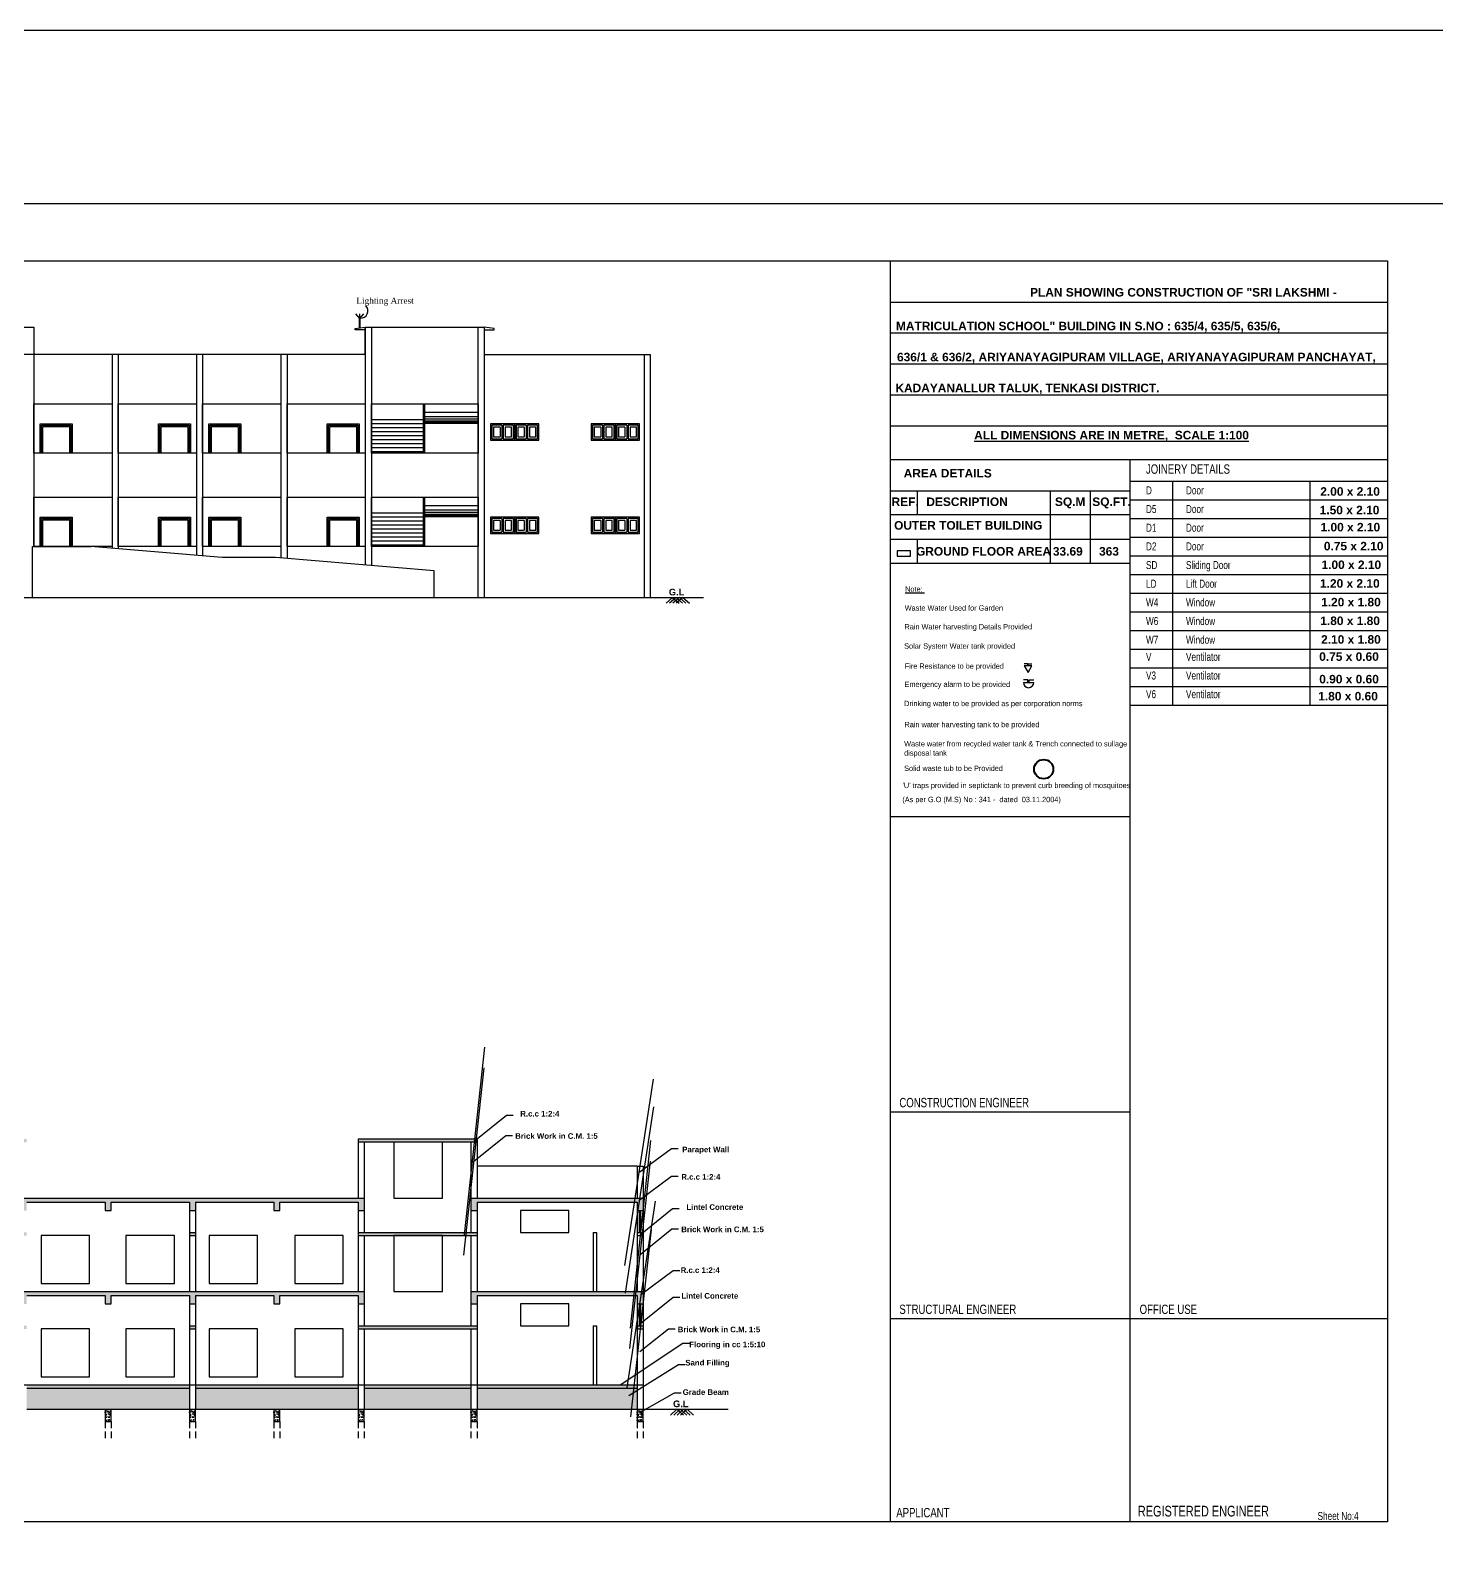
# Model space of a CAD drawing. Header units: metres. Extents: x 0 to 602, y 0 to 196.
# Drawn here: x 343.8 to 396.5, y 139.7 to 196.3 of the extents above; entities that cross this region are included whole.
import ezdxf
from ezdxf.enums import TextEntityAlignment as Align

# ---------------------------------------------------------------- set-up
doc = ezdxf.new("R2010")
doc.units = ezdxf.units.M
doc.header["$MEASUREMENT"] = 0
doc.linetypes.add('HIDDEN', pattern=[0.375, 0.25, -0.125])
doc.styles.add('.3', font='GILC____.TTF', dxfattribs={"height": 0.3})
doc.styles.add('.35', font='GILC____.TTF', dxfattribs={"height": 0.35})
doc.styles.add('Ar Bold', font='arialbd.ttf')
doc.styles.add('ROMANTIC', font='romantic.ttf')
doc.styles.get("Standard").update_dxf_attribs({"font": 'swissc.ttf', "height": 0.23})
doc.styles.add('style BOLD', font='arialbd.ttf')
doc.dimstyles.get("Standard").update_dxf_attribs({"dimtxt": 1, "dimasz": 5, "dimexe": 0.18, "dimexo": 0.0625, "dimgap": 0.09, "dimtad": 1, "dimzin": 0, "dimdsep": 46, "dimtxsty": 'Standard', "dimblk": 'OBLIQUE', "dimcen": 0.09, "dimse1": 1, "dimse2": 1, "dimsd1": 1, "dimsd2": 1, "dimadec": 0, "dimazin": 0, "dimtfac": 1, "dimtix": 1, "dimtofl": 0, "dimtmove": 0, "dimatfit": 3, "dimldrblk": 'OBLIQUE', "dimfxl": 0, "dimtolj": 1, "dimtzin": 0, "dimarcsym": 0})

# ---------------------------------------------------------------- blocks, each defined once
blk = doc.blocks.new('_Oblique')
at = {"color": 0, "linetype": 'ByBlock', "lineweight": -2}
blk.add_line((-0.5, -0.5), (0.5, 0.5), dxfattribs=at)
blk = doc.blocks.new('v3-ele - (without sunshade)')
for p, q in [((0.05, -0.05), (0.05, -0.56)), ((0.43, -0.05), (0.05, -0.05)), ((0.05, -0.56), (0.43, -0.56)), ((0.43, -0.05), (0.43, -0.56)), ((0.86, -0.05), (0.48, -0.05)), ((0.48, -0.05), (0.48, -0.56)), ((0.48, -0.56), (0.86, -0.56)), ((0.86, -0.56), (0.86, -0.05))]:
    blk.add_line(p, q)
at = {"color": 6}
for p, q in [((0.12, -0.12), (0.12, -0.49)), ((0.36, -0.12), (0.12, -0.12)), ((0.12, -0.49), (0.36, -0.49)), ((0.36, -0.12), (0.36, -0.49)), ((0.79, -0.12), (0.55, -0.12)), ((0.55, -0.12), (0.55, -0.49)), ((0.55, -0.49), (0.79, -0.49)), ((0.79, -0.49), (0.79, -0.12))]:
    blk.add_line(p, q, dxfattribs=at)
at = {"color": 30}
blk.add_lwpolyline([(0, -0.61), (0.91, -0.61), (0.91, 0), (0, 0)], close=True, dxfattribs=at)
blk = doc.blocks.new('ryhh')
at = {"color": 6}
for p, q in [((4074.26, -741.69), (4073.72, -741.69)), ((4074.26, -742), (4074.26, -741.69)), ((4074.31, -742), (4074.31, -741.69)), ((4074.31, -741.69), (4074.85, -741.69)), ((4074.28, -744.1), (4073.59, -744.1)), ((4074.28, -744.5), (4074.28, -744.1)), ((4074.45, -744.5), (4074.45, -744.1)), ((4074.45, -744.1), (4075.14, -744.1)), ((4073.59, -744.5), (4075.14, -744.5))]:
    blk.add_line(p, q, dxfattribs=at)
blk.add_lwpolyline([(4074.29, -742.98), (4074.85, -742), (4073.72, -742)], close=True, dxfattribs=at)
at = {"color": 6, "lineweight": 40}
blk.add_circle((4076.64, -757.49), 1.44, dxfattribs=at)
at = {"color": 6}
blk.add_arc((4074.37, -744.5), 0.775, 180, 0, dxfattribs=at)
for s, p in [('%%uNote: ', (4055.85, -730.88)), ('Waste Water Used for Garden', (4055.79, -733.71)), ('Rain Water harvesting Details Provided', (4055.75, -736.53)), ('Solar System Water tank provided', (4055.7, -739.42)), ('Fire Resistance to be provided', (4055.79, -742.43)), ('Emergency alarm to be provided', (4055.75, -745.16)), ('Drinking water to be provided as per corporation norms', (4055.7, -748.04)), ('Rain water harvesting tank to be provided', (4055.75, -751.2)), ('Waste water from recycled water tank & Trench connected to sullage ', (4055.7, -754.08)), ('disposal tank', (4055.7, -755.46)), ('Solid waste tub to be Provided', (4055.7, -757.76)), ("'U' traps provided in septictank to prevent curb breeding of mosquitoes", (4055.45, -760.33)), ('(As per G.O (M.S) No : 341 -  dated  03.11.2004)', (4055.43, -762.44))]:
    blk.add_text(s, height=0.8).set_placement(p)

msp = doc.modelspace()

# ---------------------------------------------------------------- hatches: boundary and pattern name
at = {"linetype": 'Continuous'}
h = msp.add_hatch(dxfattribs=at)
h.set_pattern_fill('AR-CONC', color=256, scale=0.03)
h.set_pattern_definition([(50, (-2563.8473, -9982.78232), (0.2151780548, -0.0188256405), [0.0225, -0.2475]), (355, (-2563.8473, -9982.78232), (-0.0416254, 0.22565764), [0.018, -0.198]), (100.4514445, (-2563.82937, -9982.78389), (0.173552654, 0.2068319973), [0.0191220576, -0.2103426336]), (46.1842, (-2563.8473, -9982.72232), (0.320172399, -0.049655784), [0.03375, -0.37125]), (96.6356355, (-2563.82062, -9982.72645), (0.280398584, 0.29223558), [0.028683103, -0.315514128]), (351.184164, (-2563.8473, -9982.72232), (0.280398584, 0.29223558), [0.027, -0.297]), (21, (-2563.8173, -9982.73732), (0.1790721156, -0.1207856672), [0.0225, -0.2475]), (326, (-2563.8173, -9982.73732), (0.0729945996, 0.2175450135), [0.018, -0.198]), (71.4514447, (-2563.80238, -9982.74738), (0.252066713, 0.096759346), [0.019122057, -0.2103426336]), (37.5, (-2563.8473, -9982.78232), (0.0036479566, 0.09986815615), [0, -0.1956, 0, -0.201, 0, -0.19875]), (7.5, (-2563.8473, -9982.78232), (0.0789208612, 0.1183235136), [0, -0.1146, 0, -0.1911, 0, -0.07575]), (327.5, (-2563.9142, -9982.78232), (0.16014673085, -0.0067664615), [0, -0.075, 0, -0.234, 0, -0.3105]), (317.5, (-2563.9442, -9982.78232), (0.1749558508, 0.0300314947), [0, -0.0975, 0, -0.1554, 0, -0.2205])])
h.paths.add_polyline_path([(313.709, 148.849), (316.179, 148.849), (316.179, 148.539), (316.409, 148.539), (316.409, 148.849), (319.494, 148.849), (319.494, 148.539), (319.724, 148.539), (319.724, 148.849), (322.809, 148.849), (322.809, 148.539), (323.039, 148.539), (323.039, 148.849), (326.124, 148.849), (326.124, 148.539), (326.354, 148.539), (326.354, 148.849), (329.439, 148.849), (329.439, 148.539), (329.669, 148.539), (329.669, 148.849), (333.029, 148.849), (333.029, 148.539), (333.259, 148.539), (333.259, 148.849), (336.344, 148.849), (336.344, 148.539), (336.574, 148.539), (336.574, 148.849), (339.659, 148.849), (339.659, 148.539), (339.889, 148.539), (339.889, 148.999), (308.069, 148.999), (308.069, 148.539), (308.299, 148.539), (308.299, 148.849), (313.479, 148.849), (313.479, 148.539), (313.709, 148.539)])
h.paths.add_polyline_path([(352.904, 148.849), (352.904, 148.539), (353.134, 148.539), (353.134, 148.849), (356.069, 148.849), (356.069, 148.539), (356.299, 148.539), (356.299, 148.999), (343.409, 148.999), (343.409, 148.539), (343.639, 148.539), (343.639, 148.849), (346.574, 148.849), (346.574, 148.539), (346.804, 148.539), (346.804, 148.849), (349.739, 148.849), (349.739, 148.539), (349.969, 148.539), (349.969, 148.849)])
h.paths.add_polyline_path([(366.529, 148.849), (366.529, 148.539), (366.759, 148.539), (366.759, 148.999), (360.299, 148.999), (360.299, 148.539), (360.529, 148.539), (360.529, 148.849)])
h.paths.add_polyline_path([(308.299, 145.499), (308.299, 145.379), (313.479, 145.379), (313.479, 145.499)])
h.paths.add_polyline_path([(308.069, 147.719), (307.459, 147.659), (307.459, 147.599), (308.069, 147.599), (308.299, 147.599), (308.299, 147.719)])
h.paths.add_polyline_path([(313.709, 147.599), (313.709, 147.719), (313.479, 147.719), (313.479, 147.599)])
h.paths.add_polyline_path([(316.179, 147.719), (316.179, 147.599), (316.409, 147.599), (316.409, 147.719)])
h.paths.add_polyline_path([(316.179, 145.379), (316.179, 145.499), (313.709, 145.499), (313.709, 145.379)])
h.paths.add_polyline_path([(322.809, 145.379), (322.809, 145.499), (316.409, 145.499), (316.409, 145.379)])
h.paths.add_polyline_path([(323.039, 147.599), (323.039, 147.719), (322.809, 147.719), (322.809, 147.599)])
h.paths.add_polyline_path([(329.439, 145.379), (329.439, 145.499), (323.039, 145.499), (323.039, 145.379)])
h.paths.add_polyline_path([(333.029, 145.379), (333.029, 145.499), (329.669, 145.499), (329.669, 145.379)])
h.paths.add_polyline_path([(329.669, 147.599), (329.669, 147.719), (329.439, 147.719), (329.439, 147.599)])
h.paths.add_polyline_path([(333.259, 147.599), (333.259, 147.719), (333.029, 147.719), (333.029, 147.599)])
h.paths.add_polyline_path([(339.659, 145.379), (339.659, 145.499), (333.259, 145.499), (333.259, 145.379)])
h.paths.add_polyline_path([(339.659, 147.719), (339.659, 147.599), (339.889, 147.599), (339.889, 147.719)])
h.paths.add_polyline_path([(343.639, 147.599), (343.639, 147.719), (343.409, 147.719), (343.409, 147.599)])
h.paths.add_polyline_path([(343.639, 145.499), (343.639, 145.379), (349.739, 145.379), (349.739, 145.499)])
h.paths.add_polyline_path([(349.739, 147.719), (349.739, 147.599), (349.969, 147.599), (349.969, 147.719)])
h.paths.add_polyline_path([(349.969, 145.499), (349.969, 145.379), (356.069, 145.379), (356.069, 145.499)])
h.paths.add_polyline_path([(360.299, 145.379), (360.299, 145.499), (356.299, 145.499), (356.299, 145.379)])
h.paths.add_polyline_path([(360.529, 147.599), (360.529, 147.719), (356.069, 147.719), (356.069, 147.599)])
h.paths.add_polyline_path([(366.529, 145.379), (366.529, 145.499), (360.529, 145.499), (360.529, 145.379)])
h.paths.add_polyline_path([(366.759, 147.599), (366.759, 147.719), (366.529, 147.719), (366.529, 147.599)])
h.paths.add_polyline_path([(356.069, 151.219), (356.069, 151.099), (360.529, 151.099), (360.529, 151.219)])
h.paths.add_polyline_path([(366.529, 152.349), (366.529, 152.039), (366.759, 152.039), (366.759, 152.499), (360.299, 152.499), (360.299, 152.039), (360.529, 152.039), (360.529, 152.349)])
h.paths.add_polyline_path([(360.529, 154.599), (360.529, 154.719), (356.069, 154.719), (356.069, 154.599)])
h.paths.add_polyline_path([(349.739, 152.349), (349.739, 152.039), (349.969, 152.039), (349.969, 152.349), (352.904, 152.349), (352.904, 152.039), (353.134, 152.039), (353.134, 152.349), (356.069, 152.349), (356.069, 152.039), (356.299, 152.039), (356.299, 152.499), (343.409, 152.499), (343.409, 152.039), (343.639, 152.039), (343.639, 152.349), (346.574, 152.349), (346.574, 152.039), (346.804, 152.039), (346.804, 152.349)])
h.paths.add_polyline_path([(349.739, 151.219), (349.739, 151.099), (349.969, 151.099), (349.969, 151.219)])
h.paths.add_polyline_path([(343.639, 154.599), (343.639, 154.719), (339.659, 154.719), (339.659, 154.599)])
h.paths.add_polyline_path([(326.354, 152.349), (329.439, 152.349), (329.439, 152.039), (329.669, 152.039), (329.669, 152.349), (333.029, 152.349), (333.029, 152.039), (333.259, 152.039), (333.259, 152.349), (336.344, 152.349), (336.344, 152.039), (336.574, 152.039), (336.574, 152.349), (339.659, 152.349), (339.659, 152.039), (339.889, 152.039), (339.889, 152.499), (308.069, 152.499), (308.069, 152.039), (308.299, 152.039), (308.299, 152.349), (313.479, 152.349), (313.479, 152.039), (313.709, 152.039), (313.709, 152.349), (316.179, 152.349), (316.179, 152.039), (316.409, 152.039), (316.409, 152.349), (319.494, 152.349), (319.494, 152.039), (319.724, 152.039), (319.724, 152.349), (322.809, 152.349), (322.809, 152.039), (323.039, 152.039), (323.039, 152.349), (326.124, 152.349), (326.124, 152.039), (326.354, 152.039)])
h.paths.add_polyline_path([(308.299, 151.099), (308.299, 151.219), (308.069, 151.219), (307.459, 151.159), (307.459, 151.099), (308.069, 151.099)])
h.paths.add_polyline_path([(316.179, 151.219), (316.179, 151.099), (316.409, 151.099), (316.409, 151.219)])
h.paths.add_polyline_path([(323.039, 151.099), (323.039, 151.219), (322.809, 151.219), (322.809, 151.099)])
h.paths.add_polyline_path([(329.439, 151.099), (329.669, 151.099), (329.669, 151.219), (329.439, 151.219)])
h.paths.add_polyline_path([(333.259, 151.099), (333.259, 151.219), (333.029, 151.219), (333.029, 151.099)])
h.paths.add_polyline_path([(339.889, 151.099), (339.889, 151.219), (339.659, 151.219), (339.659, 151.099)])
h.paths.add_polyline_path([(343.639, 151.099), (343.639, 151.219), (343.409, 151.219), (343.409, 151.099)])
h = msp.add_hatch(dxfattribs=at)
h.set_pattern_fill('AR-SAND', color=256, scale=0.1)
h.set_pattern_definition([(37.5, (-2563.8473, -9982.78232), (-0.0062993358, 0.192682377), [0, -0.152, 0, -0.17, 0, -0.1625]), (7.5, (-2563.8473, -9982.78232), (0.1769776705, 0.2822146065), [0, -0.082, 0, -0.137, 0, -0.0525]), (327.5, (-2563.9703, -9982.78232), (0.3114141862, 0.0005659054), [0, -0.05, 0, -0.18, 0, -0.235]), (317.5, (-2563.9703, -9982.78232), (0.3006126605, 0.0877675565), [0, -0.025, 0, -0.118, 0, -0.135])])
h.paths.add_polyline_path([(313.479, 144.589), (313.479, 145.379), (308.299, 145.379), (308.299, 144.589)])
h.paths.add_polyline_path([(316.179, 144.589), (316.179, 145.379), (313.709, 145.379), (313.709, 144.589)])
h.paths.add_polyline_path([(316.409, 145.379), (316.409, 144.589), (322.809, 144.589), (322.809, 145.379)])
h.paths.add_polyline_path([(323.039, 145.379), (323.039, 144.589), (329.439, 144.589), (329.439, 145.379)])
h.paths.add_polyline_path([(333.029, 144.589), (333.029, 145.379), (329.669, 145.379), (329.669, 144.589)])
h.paths.add_polyline_path([(333.259, 145.379), (333.259, 144.589), (339.659, 144.589), (339.659, 145.379)])
h.paths.add_polyline_path([(349.739, 144.589), (349.739, 145.379), (343.639, 145.379), (343.639, 144.589)])
h.paths.add_polyline_path([(356.069, 144.589), (356.069, 145.379), (349.969, 145.379), (349.969, 144.589)])
h.paths.add_polyline_path([(360.299, 144.589), (360.299, 145.379), (356.299, 145.379), (356.299, 144.589)])
h.paths.add_polyline_path([(360.529, 145.379), (360.529, 144.589), (366.529, 144.589), (366.529, 145.379)])
h = msp.add_hatch(dxfattribs=at)
h.set_pattern_fill('AR-CONC', color=256, scale=0.03)
h.set_pattern_definition([(50, (-2525.3423, -9982.78232), (0.2151780548, -0.0188256405), [0.0225, -0.2475]), (355, (-2525.3423, -9982.78232), (-0.0416254, 0.22565764), [0.018, -0.198]), (100.4514445, (-2525.32437, -9982.78389), (0.173552654, 0.2068319973), [0.0191220576, -0.2103426336]), (46.1842, (-2525.3423, -9982.72232), (0.320172399, -0.049655784), [0.03375, -0.37125]), (96.6356355, (-2525.31562, -9982.72645), (0.280398584, 0.29223558), [0.028683103, -0.315514128]), (351.184164, (-2525.3423, -9982.72232), (0.280398584, 0.29223558), [0.027, -0.297]), (21, (-2525.3123, -9982.73732), (0.1790721156, -0.1207856672), [0.0225, -0.2475]), (326, (-2525.3123, -9982.73732), (0.0729945996, 0.2175450135), [0.018, -0.198]), (71.4514447, (-2525.29738, -9982.74738), (0.252066713, 0.096759346), [0.019122057, -0.2103426336]), (37.5, (-2525.3423, -9982.78232), (0.0036479566, 0.09986815615), [0, -0.1956, 0, -0.201, 0, -0.19875]), (7.5, (-2525.3423, -9982.78232), (0.0789208612, 0.1183235136), [0, -0.1146, 0, -0.1911, 0, -0.07575]), (327.5, (-2525.4092, -9982.78232), (0.16014673085, -0.0067664615), [0, -0.075, 0, -0.234, 0, -0.3105]), (317.5, (-2525.4392, -9982.78232), (0.1749558508, 0.0300314947), [0, -0.0975, 0, -0.1554, 0, -0.2205])])
h.paths.add_polyline_path([(346.804, 144.589), (346.574, 144.589), (346.574, 144.129), (346.804, 144.129)])
h = msp.add_hatch(dxfattribs=at)
h.set_pattern_fill('AR-CONC', color=256, scale=0.03)
h.set_pattern_definition([(50, (-2522.1773, -9982.78232), (0.2151780548, -0.0188256405), [0.0225, -0.2475]), (355, (-2522.1773, -9982.78232), (-0.0416254, 0.22565764), [0.018, -0.198]), (100.4514445, (-2522.15937, -9982.78389), (0.173552654, 0.2068319973), [0.0191220576, -0.2103426336]), (46.1842, (-2522.1773, -9982.72232), (0.320172399, -0.049655784), [0.03375, -0.37125]), (96.6356355, (-2522.15062, -9982.72645), (0.280398584, 0.29223558), [0.028683103, -0.315514128]), (351.184164, (-2522.1773, -9982.72232), (0.280398584, 0.29223558), [0.027, -0.297]), (21, (-2522.1473, -9982.73732), (0.1790721156, -0.1207856672), [0.0225, -0.2475]), (326, (-2522.1473, -9982.73732), (0.0729945996, 0.2175450135), [0.018, -0.198]), (71.4514447, (-2522.13238, -9982.74738), (0.252066713, 0.096759346), [0.019122057, -0.2103426336]), (37.5, (-2522.1773, -9982.78232), (0.0036479566, 0.09986815615), [0, -0.1956, 0, -0.201, 0, -0.19875]), (7.5, (-2522.1773, -9982.78232), (0.0789208612, 0.1183235136), [0, -0.1146, 0, -0.1911, 0, -0.07575]), (327.5, (-2522.2442, -9982.78232), (0.16014673085, -0.0067664615), [0, -0.075, 0, -0.234, 0, -0.3105]), (317.5, (-2522.2742, -9982.78232), (0.1749558508, 0.0300314947), [0, -0.0975, 0, -0.1554, 0, -0.2205])])
h.paths.add_polyline_path([(349.969, 144.589), (349.739, 144.589), (349.739, 144.129), (349.969, 144.129)])
h = msp.add_hatch(dxfattribs=at)
h.set_pattern_fill('AR-CONC', color=256, scale=0.03)
h.set_pattern_definition([(50, (-2519.0123, -9982.78232), (0.2151780548, -0.0188256405), [0.0225, -0.2475]), (355, (-2519.0123, -9982.78232), (-0.0416254, 0.22565764), [0.018, -0.198]), (100.4514445, (-2518.99437, -9982.78389), (0.173552654, 0.2068319973), [0.0191220576, -0.2103426336]), (46.1842, (-2519.0123, -9982.72232), (0.320172399, -0.049655784), [0.03375, -0.37125]), (96.6356355, (-2518.98562, -9982.72645), (0.280398584, 0.29223558), [0.028683103, -0.315514128]), (351.184164, (-2519.0123, -9982.72232), (0.280398584, 0.29223558), [0.027, -0.297]), (21, (-2518.9823, -9982.73732), (0.1790721156, -0.1207856672), [0.0225, -0.2475]), (326, (-2518.9823, -9982.73732), (0.0729945996, 0.2175450135), [0.018, -0.198]), (71.4514447, (-2518.96738, -9982.74738), (0.252066713, 0.096759346), [0.019122057, -0.2103426336]), (37.5, (-2519.0123, -9982.78232), (0.0036479566, 0.09986815615), [0, -0.1956, 0, -0.201, 0, -0.19875]), (7.5, (-2519.0123, -9982.78232), (0.0789208612, 0.1183235136), [0, -0.1146, 0, -0.1911, 0, -0.07575]), (327.5, (-2519.0792, -9982.78232), (0.16014673085, -0.0067664615), [0, -0.075, 0, -0.234, 0, -0.3105]), (317.5, (-2519.1092, -9982.78232), (0.1749558508, 0.0300314947), [0, -0.0975, 0, -0.1554, 0, -0.2205])])
h.paths.add_polyline_path([(353.134, 144.589), (352.904, 144.589), (352.904, 144.129), (353.134, 144.129)])
h = msp.add_hatch(dxfattribs=at)
h.set_pattern_fill('AR-CONC', color=256, scale=0.03)
h.set_pattern_definition([(50, (-2515.8473, -9982.78232), (0.2151780548, -0.0188256405), [0.0225, -0.2475]), (355, (-2515.8473, -9982.78232), (-0.0416254, 0.22565764), [0.018, -0.198]), (100.4514445, (-2515.82937, -9982.78389), (0.173552654, 0.2068319973), [0.0191220576, -0.2103426336]), (46.1842, (-2515.8473, -9982.72232), (0.320172399, -0.049655784), [0.03375, -0.37125]), (96.6356355, (-2515.82062, -9982.72645), (0.280398584, 0.29223558), [0.028683103, -0.315514128]), (351.184164, (-2515.8473, -9982.72232), (0.280398584, 0.29223558), [0.027, -0.297]), (21, (-2515.8173, -9982.73732), (0.1790721156, -0.1207856672), [0.0225, -0.2475]), (326, (-2515.8173, -9982.73732), (0.0729945996, 0.2175450135), [0.018, -0.198]), (71.4514447, (-2515.80238, -9982.74738), (0.252066713, 0.096759346), [0.019122057, -0.2103426336]), (37.5, (-2515.8473, -9982.78232), (0.0036479566, 0.09986815615), [0, -0.1956, 0, -0.201, 0, -0.19875]), (7.5, (-2515.8473, -9982.78232), (0.0789208612, 0.1183235136), [0, -0.1146, 0, -0.1911, 0, -0.07575]), (327.5, (-2515.9142, -9982.78232), (0.16014673085, -0.0067664615), [0, -0.075, 0, -0.234, 0, -0.3105]), (317.5, (-2515.9442, -9982.78232), (0.1749558508, 0.0300314947), [0, -0.0975, 0, -0.1554, 0, -0.2205])])
h.paths.add_polyline_path([(356.299, 144.589), (356.069, 144.589), (356.069, 144.129), (356.299, 144.129)])
h = msp.add_hatch(dxfattribs=at)
h.set_pattern_fill('AR-CONC', color=256, scale=0.03)
h.set_pattern_definition([(50, (-2511.6173, -9982.78232), (0.2151780548, -0.0188256405), [0.0225, -0.2475]), (355, (-2511.6173, -9982.78232), (-0.0416254, 0.22565764), [0.018, -0.198]), (100.4514445, (-2511.59937, -9982.78389), (0.173552654, 0.2068319973), [0.0191220576, -0.2103426336]), (46.1842, (-2511.6173, -9982.72232), (0.320172399, -0.049655784), [0.03375, -0.37125]), (96.6356355, (-2511.59062, -9982.72645), (0.280398584, 0.29223558), [0.028683103, -0.315514128]), (351.184164, (-2511.6173, -9982.72232), (0.280398584, 0.29223558), [0.027, -0.297]), (21, (-2511.5873, -9982.73732), (0.1790721156, -0.1207856672), [0.0225, -0.2475]), (326, (-2511.5873, -9982.73732), (0.0729945996, 0.2175450135), [0.018, -0.198]), (71.4514447, (-2511.57238, -9982.74738), (0.252066713, 0.096759346), [0.019122057, -0.2103426336]), (37.5, (-2511.6173, -9982.78232), (0.0036479566, 0.09986815615), [0, -0.1956, 0, -0.201, 0, -0.19875]), (7.5, (-2511.6173, -9982.78232), (0.0789208612, 0.1183235136), [0, -0.1146, 0, -0.1911, 0, -0.07575]), (327.5, (-2511.6842, -9982.78232), (0.16014673085, -0.0067664615), [0, -0.075, 0, -0.234, 0, -0.3105]), (317.5, (-2511.7142, -9982.78232), (0.1749558508, 0.0300314947), [0, -0.0975, 0, -0.1554, 0, -0.2205])])
h.paths.add_polyline_path([(360.529, 144.589), (360.299, 144.589), (360.299, 144.129), (360.529, 144.129)])
h = msp.add_hatch(dxfattribs=at)
h.set_pattern_fill('AR-CONC', color=256, scale=0.03)
h.set_pattern_definition([(50, (-2505.3873, -9982.78232), (0.2151780548, -0.0188256405), [0.0225, -0.2475]), (355, (-2505.3873, -9982.78232), (-0.0416254, 0.22565764), [0.018, -0.198]), (100.4514445, (-2505.36937, -9982.78389), (0.173552654, 0.2068319973), [0.0191220576, -0.2103426336]), (46.1842, (-2505.3873, -9982.72232), (0.320172399, -0.049655784), [0.03375, -0.37125]), (96.6356355, (-2505.36062, -9982.72645), (0.280398584, 0.29223558), [0.028683103, -0.315514128]), (351.184164, (-2505.3873, -9982.72232), (0.280398584, 0.29223558), [0.027, -0.297]), (21, (-2505.3573, -9982.73732), (0.1790721156, -0.1207856672), [0.0225, -0.2475]), (326, (-2505.3573, -9982.73732), (0.0729945996, 0.2175450135), [0.018, -0.198]), (71.4514447, (-2505.34238, -9982.74738), (0.252066713, 0.096759346), [0.019122057, -0.2103426336]), (37.5, (-2505.3873, -9982.78232), (0.0036479566, 0.09986815615), [0, -0.1956, 0, -0.201, 0, -0.19875]), (7.5, (-2505.3873, -9982.78232), (0.0789208612, 0.1183235136), [0, -0.1146, 0, -0.1911, 0, -0.07575]), (327.5, (-2505.4542, -9982.78232), (0.16014673085, -0.0067664615), [0, -0.075, 0, -0.234, 0, -0.3105]), (317.5, (-2505.4842, -9982.78232), (0.1749558508, 0.0300314947), [0, -0.0975, 0, -0.1554, 0, -0.2205])])
h.paths.add_polyline_path([(366.759, 144.589), (366.529, 144.589), (366.529, 144.129), (366.759, 144.129)])

# ---------------------------------------------------------------- linework, layer by layer
at = {"color": 5}
for p, q in [((376.034, 140.365), (376.034, 187.656)), ((376.034, 180.207), (394.684, 180.207)), ((385.034, 140.365), (385.034, 180.207)), ((376.034, 166.813), (385.034, 166.813)), ((376.034, 155.741), (385.034, 155.741)), ((376.034, 147.99), (394.684, 147.99))]:
    msp.add_line(p, q, dxfattribs=at)
for p, q in [((356.134, 185.494), (355.986, 185.66)), ((356.134, 185.494), (356.282, 185.66)), ((356.134, 185.494), (356.134, 185.66)), ((356.124, 185.137), (356.124, 185.505)), ((356.144, 185.137), (356.144, 185.505)), ((376.784, 176.773), (376.284, 176.773)), ((376.284, 176.773), (376.284, 176.573)), ((376.284, 176.573), (376.784, 176.573)), ((376.784, 176.573), (376.784, 176.773))]:
    msp.add_line(p, q)
at = {"color": 6}
for p, q in [((376.034, 186.105), (394.684, 186.105)), ((376.034, 184.945), (394.684, 184.945)), ((376.034, 183.785), (394.684, 183.785)), ((376.034, 182.626), (394.684, 182.626)), ((376.034, 181.466), (394.684, 181.466)), ((386.623, 179.393), (386.623, 170.993)), ((391.773, 179.393), (391.773, 170.993)), ((377.034, 179.032), (377.034, 178.139)), ((382.034, 179.032), (382.034, 176.313)), ((383.534, 179.032), (383.534, 176.313)), ((385.034, 178.693), (394.684, 178.693)), ((385.034, 178.693), (394.684, 178.693)), ((376.034, 178.139), (385.034, 178.139)), ((385.034, 177.993), (394.684, 177.993)), ((376.034, 177.208), (385.034, 177.208)), ((376.034, 177.208), (385.034, 177.208)), ((377.034, 177.208), (377.034, 176.313)), ((385.034, 177.293), (394.684, 177.293)), ((385.034, 176.593), (394.684, 176.593)), ((376.034, 176.313), (385.034, 176.313)), ((385.034, 175.893), (394.684, 175.893)), ((385.034, 175.193), (394.684, 175.193)), ((385.034, 174.493), (394.684, 174.493)), ((385.034, 173.793), (394.684, 173.793)), ((385.034, 173.093), (394.684, 173.093)), ((385.034, 172.393), (394.684, 172.393)), ((385.034, 171.693), (394.684, 171.693))]:
    msp.add_line(p, q, dxfattribs=at)
at = {"color": 3, "linetype": 'Continuous'}
for p, q in [((355.954, 185.115), (356.334, 185.159)), ((355.954, 185.065), (355.954, 185.115)), ((356.334, 185.065), (355.954, 185.065)), ((361.174, 185.115), (360.794, 185.159)), ((360.794, 185.065), (361.174, 185.065)), ((361.174, 185.065), (361.174, 185.115)), ((356.069, 154.719), (356.069, 152.499)), ((360.529, 154.719), (356.069, 154.719)), ((360.529, 154.599), (356.069, 154.599)), ((356.299, 154.599), (356.299, 151.219)), ((360.299, 154.599), (360.299, 151.219)), ((360.529, 154.719), (360.529, 152.499)), ((366.529, 153.699), (366.529, 152.499)), ((366.529, 153.699), (366.759, 153.699)), ((366.759, 153.699), (366.759, 148.999)), ((343.409, 152.499), (356.299, 152.499)), ((343.639, 152.349), (346.574, 152.349)), ((346.804, 152.349), (349.739, 152.349)), ((349.739, 152.349), (349.739, 148.999)), ((349.969, 152.349), (349.969, 148.999)), ((349.969, 152.349), (352.904, 152.349)), ((353.134, 152.349), (356.069, 152.349)), ((356.069, 152.349), (356.069, 148.999)), ((360.299, 152.499), (366.759, 152.499)), ((360.529, 152.349), (360.529, 148.999)), ((360.529, 152.349), (366.529, 152.349)), ((366.529, 152.349), (366.529, 148.999)), ((349.739, 152.039), (349.969, 152.039)), ((356.069, 152.039), (356.299, 152.039)), ((360.299, 152.039), (360.529, 152.039)), ((366.529, 152.039), (366.759, 152.039)), ((349.739, 151.219), (349.969, 151.219)), ((349.739, 151.099), (349.969, 151.099)), ((356.069, 151.219), (360.529, 151.219)), ((356.069, 151.099), (360.529, 151.099)), ((356.299, 151.099), (356.299, 148.999)), ((360.299, 151.099), (360.299, 148.999)), ((364.889, 151.219), (364.889, 148.999)), ((364.889, 151.219), (365.009, 151.219)), ((365.009, 151.219), (365.009, 148.999)), ((366.529, 151.219), (366.759, 151.219)), ((366.529, 151.099), (366.759, 151.099)), ((343.409, 148.999), (356.299, 148.999)), ((343.639, 148.849), (346.574, 148.849)), ((346.804, 148.849), (349.739, 148.849)), ((349.739, 148.849), (349.739, 144.589)), ((349.969, 148.849), (349.969, 144.589)), ((349.969, 148.849), (352.904, 148.849)), ((353.134, 148.849), (356.069, 148.849)), ((356.069, 148.849), (356.069, 144.589)), ((356.299, 148.999), (356.299, 147.719)), ((360.299, 148.999), (360.299, 147.719)), ((360.299, 148.999), (366.759, 148.999)), ((360.529, 148.849), (360.529, 144.589)), ((360.529, 148.849), (366.529, 148.849)), ((366.529, 148.849), (366.529, 144.589)), ((366.759, 148.999), (366.759, 144.589)), ((349.739, 148.539), (349.969, 148.539)), ((356.069, 148.539), (356.299, 148.539)), ((360.299, 148.539), (360.529, 148.539)), ((366.529, 148.539), (366.759, 148.539)), ((349.739, 147.719), (349.969, 147.719)), ((356.069, 147.719), (360.529, 147.719)), ((364.889, 147.719), (364.889, 145.499)), ((364.889, 147.719), (365.009, 147.719)), ((365.009, 147.719), (365.009, 145.499)), ((366.529, 147.719), (366.759, 147.719)), ((349.739, 147.599), (349.969, 147.599)), ((356.069, 147.599), (360.529, 147.599)), ((356.299, 147.599), (356.299, 144.589)), ((360.299, 147.599), (360.299, 144.589)), ((366.529, 147.599), (366.759, 147.599)), ((343.409, 145.499), (366.759, 145.499)), ((343.639, 145.379), (349.739, 145.379)), ((349.969, 145.379), (356.069, 145.379)), ((356.299, 145.379), (360.299, 145.379)), ((360.529, 145.379), (366.529, 145.379))]:
    msp.add_line(p, q, dxfattribs=at)
at = {"color": 6, "linetype": 'Continuous'}
for p, q in [((356.334, 185.159), (356.334, 176.248)), ((356.564, 185.159), (356.564, 176.229)), ((360.564, 175.029), (360.564, 185.159)), ((360.794, 185.159), (360.794, 175.029)), ((343.904, 184.139), (343.904, 176.939)), ((346.839, 184.139), (346.839, 176.873)), ((347.069, 184.139), (347.069, 176.853)), ((350.004, 184.139), (350.004, 176.609)), ((350.234, 184.139), (350.234, 176.59)), ((353.169, 184.139), (353.169, 176.512)), ((353.399, 184.139), (353.399, 176.492)), ((366.794, 184.139), (366.794, 175.029)), ((358.514, 180.439), (358.514, 182.29)), ((358.564, 180.439), (358.564, 182.29)), ((358.514, 181.689), (356.564, 181.689)), ((358.514, 181.539), (356.564, 181.539)), ((358.514, 181.389), (356.564, 181.389)), ((358.514, 181.239), (356.564, 181.239)), ((358.514, 181.089), (356.564, 181.089)), ((358.564, 181.569), (360.564, 181.569)), ((358.514, 180.939), (356.564, 180.939)), ((358.514, 180.789), (356.564, 180.789)), ((358.514, 180.639), (356.564, 180.639)), ((358.514, 180.489), (356.564, 180.489)), ((358.514, 176.939), (358.514, 178.79)), ((358.564, 176.939), (358.564, 178.79)), ((358.514, 178.189), (356.564, 178.189)), ((358.514, 178.039), (356.564, 178.039)), ((358.514, 177.889), (356.564, 177.889)), ((358.514, 177.739), (356.564, 177.739)), ((358.564, 178.069), (360.564, 178.069)), ((358.514, 177.589), (356.564, 177.589)), ((358.514, 177.439), (356.564, 177.439)), ((358.514, 177.289), (356.564, 177.289)), ((358.514, 177.139), (356.564, 177.139)), ((358.514, 176.989), (356.564, 176.989))]:
    msp.add_line(p, q, dxfattribs=at)
at = {"color": 115, "linetype": 'Continuous'}
for p, q in [((358.564, 181.972), (360.564, 181.972)), ((358.564, 181.81), (360.564, 181.81)), ((358.564, 181.725), (360.564, 181.725)), ((358.564, 181.646), (360.564, 181.646)), ((358.564, 181.605), (360.564, 181.605)), ((358.564, 181.585), (360.564, 181.585)), ((358.564, 178.472), (360.564, 178.472)), ((358.564, 178.31), (360.564, 178.31)), ((358.564, 178.225), (360.564, 178.225)), ((358.564, 178.146), (360.564, 178.146)), ((358.564, 178.105), (360.564, 178.105)), ((358.564, 178.085), (360.564, 178.085))]:
    msp.add_line(p, q, dxfattribs=at)
at = {"color": 3}
for p, q in [((385.034, 179.393), (394.684, 179.393)), ((376.034, 179.032), (385.034, 179.032))]:
    msp.add_line(p, q, dxfattribs=at)
at = {"color": 2, "linetype": 'Continuous'}
for p, q in [((343.854, 175.029), (343.854, 176.939)), ((343.854, 176.939), (346.046, 176.939)), ((350.965, 176.529), (346.046, 176.939)), ((352.965, 176.529), (350.965, 176.529)), ((358.924, 176.032), (352.965, 176.529)), ((358.924, 175.029), (358.924, 176.032))]:
    msp.add_line(p, q, dxfattribs=at)
at = {"color": 5, "linetype": 'Continuous'}
for p, q in [((306.259, 175.029), (369.024, 175.029)), ((343.639, 144.589), (369.949, 144.589))]:
    msp.add_line(p, q, dxfattribs=at)
at = {"color": 30}
for p, q in [((367.866, 175.029), (367.622, 174.809)), ((367.993, 175.029), (367.749, 174.809)), ((367.866, 175.029), (368.11, 174.809)), ((368.12, 175.029), (367.876, 174.809)), ((367.993, 175.029), (368.237, 174.809)), ((368.247, 175.029), (368.003, 174.809)), ((368.12, 175.029), (368.364, 174.809)), ((368.247, 175.029), (368.492, 174.809)), ((368.025, 144.589), (367.78, 144.37)), ((368.152, 144.59), (367.908, 144.37)), ((368.025, 144.589), (368.269, 144.37)), ((368.278, 144.59), (368.034, 144.37)), ((368.152, 144.59), (368.396, 144.37)), ((368.406, 144.59), (368.162, 144.37)), ((368.278, 144.59), (368.523, 144.37)), ((368.406, 144.59), (368.65, 144.37))]:
    msp.add_line(p, q, dxfattribs=at)
at = {"color": 5, "linetype": 'Continuous', "ltscale": 0.1}
msp.add_line((385.034, 170.993), (394.684, 170.993), dxfattribs=at)
at = {"linetype": 'Continuous'}
for p, q in [((366.529, 153.699), (360.529, 153.699)), ((366.619, 151.219), (366.619, 152.039)), ((366.669, 151.219), (366.669, 152.039)), ((366.619, 147.719), (366.619, 148.539)), ((366.669, 147.719), (366.669, 148.539))]:
    msp.add_line(p, q, dxfattribs=at)
at = {"color": 3, "linetype": 'Continuous', "ltscale": 0.1}
for p, q in [((346.574, 144.589), (346.574, 144.129)), ((346.804, 144.129), (346.804, 144.589)), ((349.739, 144.589), (349.739, 144.129)), ((349.969, 144.129), (349.969, 144.589)), ((352.904, 144.589), (352.904, 144.129)), ((353.134, 144.129), (353.134, 144.589)), ((356.069, 144.589), (356.069, 144.129)), ((356.299, 144.129), (356.299, 144.589)), ((360.299, 144.589), (360.299, 144.129)), ((360.529, 144.129), (360.529, 144.589)), ((366.529, 144.589), (366.529, 144.129)), ((366.759, 144.129), (366.759, 144.589)), ((346.574, 144.129), (346.804, 144.129)), ((349.739, 144.129), (349.969, 144.129)), ((352.904, 144.129), (353.134, 144.129)), ((356.069, 144.129), (356.299, 144.129)), ((360.299, 144.129), (360.529, 144.129)), ((366.529, 144.129), (366.759, 144.129))]:
    msp.add_line(p, q, dxfattribs=at)
at = {"linetype": 'HIDDEN'}
for p, q in [((346.574, 144.129), (346.574, 143.379)), ((346.804, 144.129), (346.804, 143.379)), ((349.739, 144.129), (349.739, 143.379)), ((349.969, 144.129), (349.969, 143.379)), ((352.904, 144.129), (352.904, 143.379)), ((353.134, 144.129), (353.134, 143.379)), ((356.069, 144.129), (356.069, 143.379)), ((356.299, 144.129), (356.299, 143.379)), ((360.299, 144.129), (360.299, 143.379)), ((360.529, 144.129), (360.529, 143.379)), ((366.529, 144.129), (366.529, 143.379)), ((366.759, 144.129), (366.759, 143.379))]:
    msp.add_line(p, q, dxfattribs=at)
at = {"linetype": 'Continuous', "lineweight": 30}
for points in [[(0, 196.3), (482.573, 196.3), (482.573, 0), (0, 0)], [(295.487, 189.801), (471.273, 189.801), (471.273, 15.108), (295.487, 15.108)]]:
    msp.add_lwpolyline(points, close=True, dxfattribs=at)
at = {"color": 5, "linetype": 'Continuous'}
msp.add_lwpolyline([(303.052, 187.656), (394.684, 187.656), (394.684, 140.365), (303.052, 140.365)], close=True, dxfattribs=at)
at = {"color": 3, "linetype": 'Continuous'}
for points in [[(339.924, 184.139), (339.924, 185.159), (343.904, 185.159), (343.904, 184.139)], [(346.574, 152.349), (346.574, 152.039), (346.804, 152.039), (346.804, 152.349)], [(352.904, 152.349), (352.904, 152.039), (353.134, 152.039), (353.134, 152.349)], [(346.574, 148.849), (346.574, 148.539), (346.804, 148.539), (346.804, 148.849)], [(352.904, 148.849), (352.904, 148.539), (353.134, 148.539), (353.134, 148.849)]]:
    msp.add_lwpolyline(points, dxfattribs=at)
at = {"color": 1, "linetype": 'Continuous'}
for points in [[(356.334, 184.139), (356.334, 185.159), (360.794, 185.159), (360.794, 184.139), (367.024, 184.139), (367.024, 175.029)], [(356.334, 184.139), (308.259, 184.139), (308.259, 175.029)]]:
    msp.add_lwpolyline(points, dxfattribs=at)
at = {"color": 2, "linetype": 'Continuous'}
for points in [[(343.904, 182.29), (346.839, 182.29), (346.839, 180.439), (343.904, 180.439)], [(347.069, 182.29), (350.004, 182.29), (350.004, 180.439), (347.069, 180.439)], [(350.234, 182.29), (353.169, 182.29), (353.169, 180.439), (350.234, 180.439)], [(353.399, 182.29), (356.334, 182.29), (356.334, 180.439), (353.399, 180.439)], [(356.564, 182.29), (360.564, 182.29), (360.564, 180.439), (356.564, 180.439)], [(343.904, 178.79), (346.839, 178.79), (346.839, 176.939), (343.904, 176.939)], [(347.069, 178.79), (350.004, 178.79), (350.004, 176.939), (347.069, 176.939)], [(350.234, 178.79), (353.169, 178.79), (353.169, 176.939), (350.234, 176.939)], [(353.399, 178.79), (356.334, 178.79), (356.334, 176.939), (353.399, 176.939)], [(356.564, 178.79), (360.564, 178.79), (360.564, 176.939), (356.564, 176.939)]]:
    msp.add_lwpolyline(points, close=True, dxfattribs=at)
at = {"color": 40, "linetype": 'Continuous'}
for points in [[(344.134, 180.439), (344.134, 181.539), (345.334, 181.539), (345.334, 180.439)], [(348.574, 180.439), (348.574, 181.539), (349.774, 181.539), (349.774, 180.439)], [(350.464, 180.439), (350.464, 181.539), (351.664, 181.539), (351.664, 180.439)], [(354.904, 180.439), (354.904, 181.539), (356.104, 181.539), (356.104, 180.439)], [(344.134, 176.939), (344.134, 178.039), (345.334, 178.039), (345.334, 176.939)], [(348.574, 176.939), (348.574, 178.039), (349.774, 178.039), (349.774, 176.939)], [(350.464, 176.939), (350.464, 178.039), (351.664, 178.039), (351.664, 176.939)], [(354.904, 176.939), (354.904, 178.039), (356.104, 178.039), (356.104, 176.939)]]:
    msp.add_lwpolyline(points, dxfattribs=at)
at = {"linetype": 'Continuous'}
for points in [[(344.184, 180.439), (344.184, 181.489), (345.284, 181.489), (345.284, 180.439)], [(348.624, 180.439), (348.624, 181.489), (349.724, 181.489), (349.724, 180.439)], [(350.514, 180.439), (350.514, 181.489), (351.614, 181.489), (351.614, 180.439)], [(354.954, 180.439), (354.954, 181.489), (356.054, 181.489), (356.054, 180.439)], [(344.184, 176.939), (344.184, 177.989), (345.284, 177.989), (345.284, 176.939)], [(348.624, 176.939), (348.624, 177.989), (349.724, 177.989), (349.724, 176.939)], [(350.514, 176.939), (350.514, 177.989), (351.614, 177.989), (351.614, 176.939)], [(354.954, 176.939), (354.954, 177.989), (356.054, 177.989), (356.054, 176.939)]]:
    msp.add_lwpolyline(points, dxfattribs=at)
at = {"color": 6, "linetype": 'Continuous'}
for points in [[(344.234, 180.439), (344.234, 181.439), (345.234, 181.439), (345.234, 180.439)], [(348.674, 180.439), (348.674, 181.439), (349.674, 181.439), (349.674, 180.439)], [(350.564, 180.439), (350.564, 181.439), (351.564, 181.439), (351.564, 180.439)], [(355.004, 180.439), (355.004, 181.439), (356.004, 181.439), (356.004, 180.439)], [(344.234, 176.939), (344.234, 177.939), (345.234, 177.939), (345.234, 176.939)], [(348.674, 176.939), (348.674, 177.939), (349.674, 177.939), (349.674, 176.939)], [(350.564, 176.939), (350.564, 177.939), (351.564, 177.939), (351.564, 176.939)], [(355.004, 176.939), (355.004, 177.939), (356.004, 177.939), (356.004, 176.939)]]:
    msp.add_lwpolyline(points, dxfattribs=at)
at = {"linetype": 'Continuous'}
for points in [[(359.23, 154.599), (357.41, 154.599), (357.41, 152.499), (359.23, 152.499)], [(363.976, 152.039), (362.156, 152.039), (362.156, 151.219), (363.976, 151.219)], [(345.996, 151.099), (344.176, 151.099), (344.176, 149.299), (345.996, 149.299)], [(349.175, 151.099), (347.355, 151.099), (347.355, 149.299), (349.175, 149.299)], [(352.293, 151.099), (350.473, 151.099), (350.473, 149.299), (352.293, 149.299)], [(355.51, 151.099), (353.69, 151.099), (353.69, 149.299), (355.51, 149.299)], [(359.23, 151.099), (357.41, 151.099), (357.41, 148.999), (359.23, 148.999)], [(363.976, 148.539), (362.156, 148.539), (362.156, 147.719), (363.976, 147.719)], [(345.996, 147.599), (344.176, 147.599), (344.176, 145.799), (345.996, 145.799)], [(349.175, 147.599), (347.355, 147.599), (347.355, 145.799), (349.175, 145.799)], [(352.293, 147.599), (350.473, 147.599), (350.473, 145.799), (352.293, 145.799)], [(355.51, 147.599), (353.69, 147.599), (353.69, 145.799), (355.51, 145.799)]]:
    msp.add_lwpolyline(points, close=True, dxfattribs=at)
for points in [[(366.637, 146.75), (367.706, 147.607), (367.956, 147.607)], [(365.903, 145.499), (368.246, 147.068), (368.496, 147.068)], [(366.218, 145.109), (368.091, 146.263), (368.341, 146.263)], [(366.637, 144.47), (367.936, 145.206), (368.186, 145.206)]]:
    msp.add_lwpolyline(points)
msp.add_arc((356.163, 185.776), 0.271, 265.9258, 44.7279)

# ---------------------------------------------------------------- block references
for p in [(361.03, 181.539), (361.94, 181.539), (364.807, 181.539), (365.717, 181.539), (361.03, 178.039), (361.94, 178.039), (364.807, 178.039), (365.717, 178.039)]:
    msp.add_blockref('v3-ele - (without sunshade)', p, dxfattribs=at)
at = {"xscale": 0.25, "yscale": 0.25, "zscale": 0.25}
msp.add_blockref('ryhh', (-637.374, 357.962), dxfattribs=at)

# ---------------------------------------------------------------- texts
for s, height, style, p in [('PLAN SHOWING CONSTRUCTION OF "SRI LAKSHMI -', 0.32, 'style BOLD', (381.273, 186.311)), ('  MATRICULATION SCHOOL" BUILDING IN S.NO : 635/4, 635/5, 635/6, ', 0.32, 'style BOLD', (375.994, 185.046)), (' 636/1 & 636/2, ARIYANAYAGIPURAM VILLAGE, ARIYANAYAGIPURAM PANCHAYAT,', 0.32, 'style BOLD', (376.159, 183.883)), ('KADAYANALLUR TALUK, TENKASI DISTRICT.', 0.32, 'style BOLD', (376.223, 182.723)), ('%%UALL DIMENSIONS ARE IN METRE,  SCALE 1:100', 0.32, 'style BOLD', (379.178, 180.955)), ('JOINERY DETAILS', 0.35, '.35', (385.623, 179.667)), ('AREA DETAILS ', 0.32, 'style BOLD', (376.534, 179.527)), ('REF.', 0.32, 'style BOLD', (376.078, 178.457)), ('DESCRIPTION', 0.32, 'style BOLD', (377.384, 178.457)), ('D', 0.3, '.3', (385.623, 178.893)), ('Door', 0.3, '.3', (387.123, 178.893)), ('2.00 x 2.10', 0.32, 'style BOLD', (392.161, 178.842)), ('D5', 0.3, '.3', (385.623, 178.193)), ('Door', 0.3, '.3', (387.123, 178.193)), ('1.50 x 2.10', 0.32, 'style BOLD', (392.14, 178.145)), ('OUTER TOILET BUILDING', 0.32, 'style BOLD', (376.174, 177.571)), ('D1', 0.3, '.3', (385.623, 177.493)), ('Door', 0.3, '.3', (387.123, 177.493)), ('1.00 x 2.10', 0.32, 'style BOLD', (392.171, 177.504)), ('D2', 0.3, '.3', (385.623, 176.793)), ('Door', 0.3, '.3', (387.123, 176.793)), ('0.75 x 2.10', 0.32, 'style BOLD', (392.295, 176.793)), ('GROUND FLOOR AREA', 0.32, 'style BOLD', (376.996, 176.597)), ('SD', 0.3, '.3', (385.623, 176.093)), ('Sliding Door', 0.3, '.3', (387.123, 176.093)), ('1.00 x 2.10', 0.32, 'style BOLD', (392.207, 176.093)), ('LD', 0.3, '.3', (385.623, 175.393)), ('Lift Door', 0.3, '.3', (387.123, 175.393)), ('1.20 x 2.10', 0.32, 'style BOLD', (392.152, 175.393)), ('G.L', 0.25, 'Ar Bold', (367.721, 175.105)), ('W4', 0.3, '.3', (385.623, 174.693)), ('Window', 0.3, '.3', (387.123, 174.693)), ('1.20 x 1.80', 0.32, 'style BOLD', (392.193, 174.693)), ('W6', 0.3, '.3', (385.623, 173.993)), ('Window', 0.3, '.3', (387.123, 173.993)), ('1.80 x 1.80', 0.32, 'style BOLD', (392.162, 173.993)), ('W7', 0.3, '.3', (385.623, 173.293)), ('Window', 0.3, '.3', (387.123, 173.293)), ('2.10 x 1.80', 0.32, 'style BOLD', (392.193, 173.293)), ('V', 0.3, '.3', (385.623, 172.651)), ('Ventilator', 0.3, '.3', (387.123, 172.651)), ('0.75 x 0.60', 0.32, 'style BOLD', (392.121, 172.651)), ('V3', 0.3, '.3', (385.623, 171.951)), ('Ventilator', 0.3, '.3', (387.123, 171.951)), ('0.90 x 0.60', 0.32, 'style BOLD', (392.122, 171.805)), ('V6', 0.3, '.3', (385.623, 171.251)), ('Ventilator', 0.3, '.3', (387.123, 171.251)), ('1.80 x 0.60', 0.32, 'style BOLD', (392.085, 171.166)), ('CONSTRUCTION ENGINEER', 0.35, '.35', (376.372, 155.912)), ('R.c.c 1:2:4', 0.21, 'Ar Bold', (362.15, 155.565)), ('Brick Work in C.M. 1:5', 0.21, 'Ar Bold', (361.959, 154.728)), ('Parapet Wall', 0.21, 'Ar Bold', (368.225, 154.223)), ('R.c.c 1:2:4', 0.21, 'Ar Bold', (368.191, 153.197)), ('Lintel Concrete', 0.21, 'Ar Bold', (368.38, 152.065)), ('Brick Work in C.M. 1:5', 0.21, 'Ar Bold', (368.189, 151.228)), ('R.c.c 1:2:4', 0.21, 'Ar Bold', (368.166, 149.7)), ('Lintel Concrete', 0.21, 'Ar Bold', (368.192, 148.736)), ('STRUCTURAL ENGINEER', 0.35, '.35', (376.372, 148.161)), ('OFFICE USE', 0.35, '.35', (385.384, 148.161)), ('Brick Work in C.M. 1:5', 0.21, 'Ar Bold', (368.055, 147.475)), ('Flooring in cc 1:5:10', 0.21, 'Ar Bold', (368.491, 146.914)), ('Sand Filling', 0.21, 'Ar Bold', (368.341, 146.229)), ('G.L', 0.25, 'Ar Bold', (367.88, 144.666)), ('Grade Beam', 0.21, 'Ar Bold', (368.243, 145.126)), ('APPLICANT', 0.35, '.35', (376.256, 140.536)), ('REGISTERED ENGINEER', 0.4, '.35', (385.316, 140.567)), ('Sheet No:4', 0.3, '.35', (392.06, 140.436))]:
    msp.add_text(s, height=height, dxfattribs=dict(style=style)).set_placement(p)
at = {"style": 'style BOLD'}
for s, p in [('SQ.M', (383.351, 178.457)), ('SQ.FT.', (385.049, 178.457)), ('33.69', (383.249, 176.597)), ('363', (384.608, 176.597))]:
    msp.add_text(s, height=0.32, dxfattribs=at).set_placement(p, align=Align.RIGHT)
at = {"insert": (357.077, 186.12), "char_height": 0.23, "attachment_point": 5, "style": 'ROMANTIC'}
msp.add_mtext('Lighting Arrest', dxfattribs=at)

# ---------------------------------------------------------------- leaders
for points in [[(360.425, 154.646), (361.634, 155.616), (361.884, 155.616)], [(360.401, 153.88), (361.611, 154.85), (361.861, 154.85)], [(366.598, 153.469), (367.825, 154.371), (368.075, 154.371)], [(366.613, 152.433), (367.822, 153.323), (368.072, 153.323)], [(366.655, 151.146), (367.864, 152.116), (368.114, 152.116)], [(366.631, 150.38), (367.841, 151.35), (368.091, 151.35)], [(366.674, 148.895), (367.883, 149.785), (368.133, 149.785)], [(366.673, 147.817), (367.882, 148.787), (368.132, 148.787)]]:
    msp.add_leader(points, dimstyle='Standard', override={"dimgap": 0.09, "dimtad": 0})

doc.saveas('drawing.dxf')
